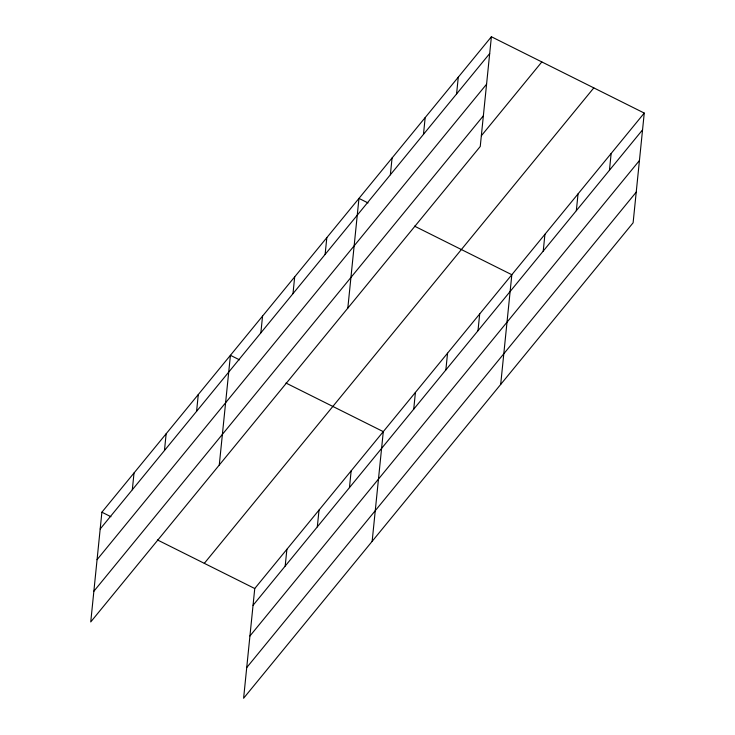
<?xml version="1.0" encoding="UTF-8"?>
<svg xmlns="http://www.w3.org/2000/svg" width="735" height="735" viewBox="0 0 735 735"><rect width="100%" height="100%" fill="white"/><g stroke="black" fill="none" stroke-linecap="round" stroke-linejoin="round"><path stroke-width="1.1" d="M491.393 36.75L101.889 512.203L90.745 621.929L480.249 146.476L491.393 36.75L644.255 113.071L633.111 222.797L243.607 698.25L254.751 588.524L644.255 113.071M132.318 489.758L134.027 472.982M164.456 450.537L166.156 433.751M196.585 411.315L198.294 394.53M219.278 465.025L230.422 355.308L239.509 359.838M260.851 332.863L262.56 316.078M292.989 293.642L294.689 276.856M285.18 566.079L286.889 549.302M325.118 254.411L326.827 237.625M317.318 526.857L319.027 510.072M347.811 308.13L358.965 198.404L368.042 202.933M349.456 487.636L351.155 470.85M390.368 174.774L392.067 157.988M372.149 541.346L383.293 431.629L285.97 383.036M423.47 134.358L425.179 117.582M413.722 409.184L415.422 392.398M456.582 93.942L458.282 77.166M445.851 369.962L447.56 353.177M477.989 330.732L479.689 313.946M500.682 384.451L511.826 274.725L414.503 226.132M543.229 251.094L544.929 234.309M576.332 210.679L578.041 193.902M609.444 170.272L611.143 153.486M100.19 528.989L489.685 53.536M97.066 559.657L486.57 84.203M93.859 591.262L483.364 115.808M481.379 135.736L541.833 61.933M204.312 563.341L593.807 87.888M253.051 605.309L642.546 129.856M249.937 635.977L639.432 160.524M246.721 667.582L636.225 192.129M101.889 512.203L110.967 516.733M157.428 539.931L254.751 588.524"/></g></svg>
